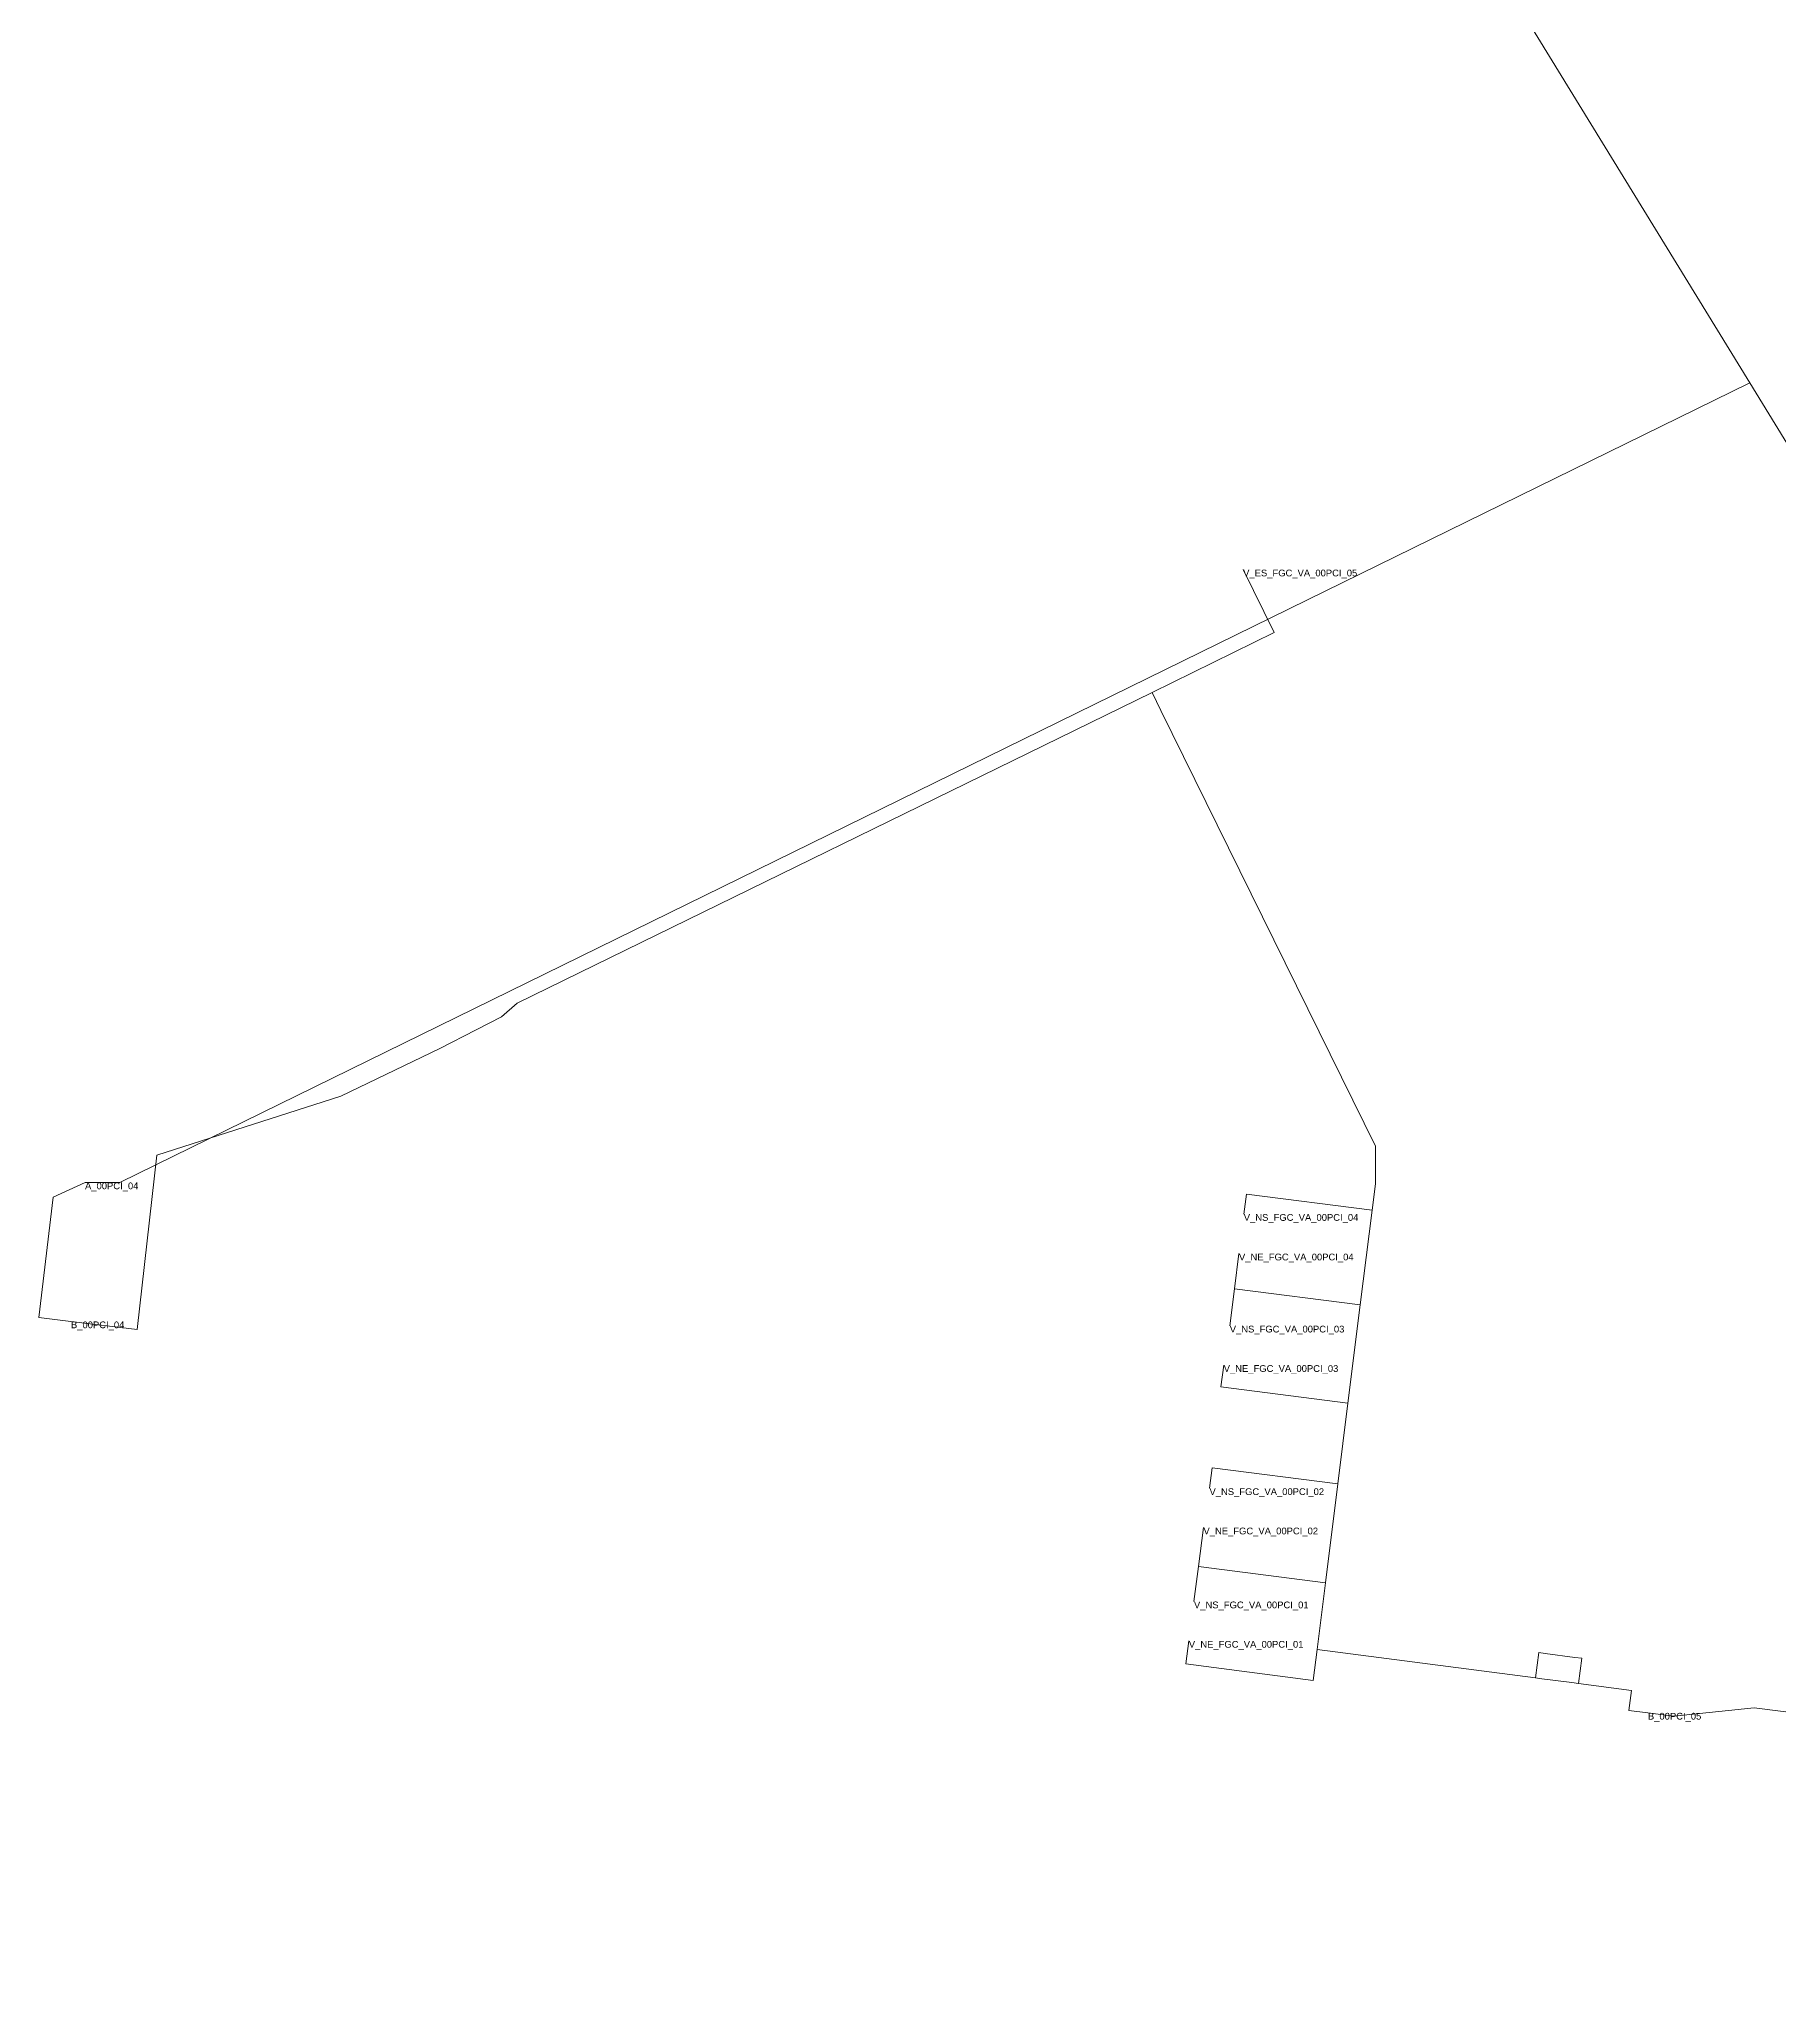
# Model space of a CAD drawing. Header units: metres. Extents: x 430405 to 430623, y 4581875 to 4582147.
# Drawn here: x 430404.7 to 430533.8, y 4581874.6 to 4582018.7 of the extents above; entities that cross this region are included whole.
import ezdxf
from ezdxf.enums import TextEntityAlignment as Align

# ---------------------------------------------------------------- set-up
doc = ezdxf.new("R2010")
doc.units = ezdxf.units.M
doc.header["$MEASUREMENT"] = 0
for name, color, linetype, lineweight, true_color in [('01_A_AccesTren_t', 40, 'Continuous', 0, 0xffd600), ('01_C_AccesExt_t', 251, 'Continuous', 0, 0x646464), ('01_C_CarrerHoritzontal_l', 251, 'Continuous', 0, 0x646464), ('01_I_Ascensor_l', 251, 'Continuous', 0, 0x646464), ('01_I_BarreraTarifaria_t', 251, 'Continuous', 0, 0x646464), ('01_I_Horitzontal_l', 251, 'Continuous', 0, 0x646464), ('01_I_HoritzontalD_l', 251, 'Continuous', 0, 0x646464), ('01_I_HoritzontalSUnic_l', 251, 'Continuous', 0, 0x646464)]:
    doc.layers.add(name, color=color, linetype=linetype, lineweight=lineweight, true_color=true_color)
doc.styles.add('Style-Arial', font='arial.ttf')

msp = doc.modelspace()

# ---------------------------------------------------------------- linework, layer by layer
at = {"layer": '01_C_CarrerHoritzontal_l'}
msp.add_line((430408.160127, 4581933.889892), (430410.737188, 4581933.889892), dxfattribs=at)
at = {"layer": '01_C_CarrerHoritzontal_l', "flags": 128}
for points in [[(430493.080406, 4582066.098624), (430488.61925, 4582063.363607), (430531.657067, 4581993.199215)], [(430408.160127, 4581933.889892), (430410.737188, 4581933.889892), (430531.657067, 4581993.199215)], [(430531.657067, 4581993.199215), (430571.708994, 4581927.902709), (430556.302571, 4581902.493801), (430559.165026, 4581877.308895), (430579.332528, 4581874.6476), (430580.220254, 4581882.554387), (430578.960919, 4581882.684662)]]:
    msp.add_lwpolyline(points, dxfattribs=at)
at = {"layer": '01_I_Ascensor_l'}
for p, q in [((430439.065988, 4581946.181526, -20), (430437.178501, 4581945.216439, -10)), ((430405.800015, 4581932.795791, -10), (430408.160127, 4581933.889892)), ((430516.475942, 4581898.952527, -19.999772), (430518.690614, 4581898.663134, -10)), ((430516.22581, 4581897.083925, -19.999765), (430518.452799, 4581896.793183, -10))]:
    msp.add_line(p, q, dxfattribs=at)
at = {"layer": '01_I_Horitzontal_l'}
for p, q in [((430502.762636, 4581924.814912, -20), (430503.640856, 4581931.839083, -20)), ((430501.851499, 4581917.527456, -20.000049), (430502.762636, 4581924.814912, -20)), ((430501.101472, 4581911.528597, -20.000089), (430501.851498, 4581917.52745, -20.000049)), ((430500.184343, 4581904.193221, -20.000138), (430501.101472, 4581911.528596, -20.000089)), ((430499.567537, 4581899.259887, -20.000275), (430500.184343, 4581904.193221, -20.00017)), ((430515.763563, 4581897.144305, -19.999765), (430499.567537, 4581899.259887, -20.000275)), ((430519.2006, 4581898.596659, -10), (430518.690614, 4581898.663134, -10)), ((430518.956641, 4581896.727425, -10), (430519.2006, 4581898.596659, -10)), ((430515.763563, 4581897.144305, -19.999765), (430516.22581, 4581897.083925, -19.999765)), ((430518.956641, 4581896.727425, -10), (430518.452799, 4581896.793183, -10))]:
    msp.add_line(p, q, dxfattribs=at)
at = {"layer": '01_I_Horitzontal_l', "flags": 128}
for points, elevation in [([(430487.324454, 4581970.245777), (430496.367173, 4581974.675415), (430494.077005, 4581979.35001)], -20), ([(430487.324454, 4581970.245777), (430440.225035, 4581947.19438), (430439.065988, 4581946.181526)], -20), ([(430503.640856, 4581931.839088), (430503.883437, 4581933.779296), (430503.883437, 4581936.57557), (430487.97965, 4581968.907874), (430487.324454, 4581970.245777)], -20), ([(430524.103484, 4581894.550145), (430522.700339, 4581894.733274), (430522.893541, 4581896.213608), (430518.956641, 4581896.727425)], -10), ([(430524.103484, 4581894.550145), (430526.028942, 4581894.298271), (430531.994356, 4581894.928927), (430584.503706, 4581888.27178)], -10)]:
    msp.add_lwpolyline(points, dxfattribs=dict(at, elevation=elevation))
at = {"layer": '01_I_Horitzontal_l', "extrusion": (4.67889e-07, 3.58196e-06, 1), "elevation": -3.386143, "flags": 128}
msp.add_lwpolyline([(430515.763572, 4581897.144347), (430516.007757, 4581899.013726), (430516.475952, 4581898.952568)], dxfattribs=at)
at = {"layer": '01_I_HoritzontalD_l', "elevation": -10, "flags": 128}
for points in [[(430437.178501, 4581945.216439), (430434.482237, 4581943.837817), (430427.133862, 4581940.292351), (430413.485061, 4581935.918392), (430412.034408, 4581922.973889), (430407.117635, 4581923.57962)], [(430407.117635, 4581923.57962), (430404.733706, 4581923.873313), (430405.800015, 4581932.795791)]]:
    msp.add_lwpolyline(points, dxfattribs=at)
at = {"layer": '01_I_HoritzontalSUnic_l'}
for p, q in [((430494.312282, 4581933.034552, -20), (430494.121655, 4581931.547039, -20)), ((430503.640856, 4581931.839083, -20), (430494.312282, 4581933.034552, -20)), ((430493.434062, 4581926.010382, -20), (430493.76737, 4581928.611283, -20)), ((430493.434062, 4581926.010382, -20), (430493.082234, 4581923.264974, -20)), ((430502.762636, 4581924.814912, -20), (430493.434062, 4581926.010382, -20)), ((430492.427853, 4581918.735103, -20.000049), (430492.633684, 4581920.341276, -19.999972)), ((430501.851498, 4581917.52745, -20.000049), (430492.427853, 4581918.735103, -20.000049)), ((430491.772898, 4581912.724065, -20.000089), (430491.578397, 4581911.206325, -20.000089)), ((430501.101472, 4581911.528596, -20.000089), (430491.772898, 4581912.724065, -20.000089)), ((430490.760698, 4581905.400874, -20.000138), (430491.131135, 4581908.291518, -20)), ((430490.760698, 4581905.400874, -20.000138), (430490.428201, 4581902.806327, -20)), ((430500.184343, 4581904.193221, -20.000138), (430490.760698, 4581905.400874, -20.000138))]:
    msp.add_line(p, q, dxfattribs=at)
at = {"layer": '01_I_HoritzontalSUnic_l', "extrusion": (4.67889e-07, 3.58196e-06, 1), "elevation": -3.386651, "flags": 128}
msp.add_lwpolyline([(430499.567547, 4581899.259929), (430499.266176, 4581896.952761), (430489.824687, 4581898.186041), (430490.046385, 4581899.883265)], dxfattribs=at)

# ---------------------------------------------------------------- texts
at = {"layer": '01_A_AccesTren_t', "style": 'Style-Arial'}
for s, p in [('V_ES_FGC_VA_00PCI_05', (430494.077005, 4581979.35001, -20)), ('V_NS_FGC_VA_00PCI_04', (430494.121655, 4581931.547039, -20)), ('V_NE_FGC_VA_00PCI_04', (430493.76737, 4581928.611283, -20)), ('V_NS_FGC_VA_00PCI_03', (430493.082234, 4581923.264974, -20)), ('V_NE_FGC_VA_00PCI_03', (430492.633684, 4581920.341276, -19.999972)), ('V_NS_FGC_VA_00PCI_02', (430491.578397, 4581911.206325, -20.000089)), ('V_NE_FGC_VA_00PCI_02', (430491.131135, 4581908.291518, -20)), ('V_NS_FGC_VA_00PCI_01', (430490.428201, 4581902.806327, -20)), ('V_NE_FGC_VA_00PCI_01', (430490.046375, 4581899.883224, -20.000267))]:
    msp.add_text(s, height=0.5, dxfattribs=at).set_placement(p, align=Align.TOP_LEFT)
at = {"layer": '01_C_AccesExt_t', "insert": (430408.160127, 4581933.889892), "char_height": 0.5, "attachment_point": 1, "line_spacing_factor": 1.2, "style": 'Style-Arial'}
msp.add_mtext('A_00PCI_04', dxfattribs=at)
at = {"layer": '01_I_BarreraTarifaria_t', "char_height": 0.5, "attachment_point": 1, "line_spacing_factor": 1.2, "style": 'Style-Arial'}
for s, insert in [('B_00PCI_04', (430407.117635, 4581923.57962, -10)), ('B_00PCI_05', (430524.103484, 4581894.550145, -10))]:
    msp.add_mtext(s, dxfattribs=dict(at, insert=insert))

doc.saveas('drawing.dxf')
